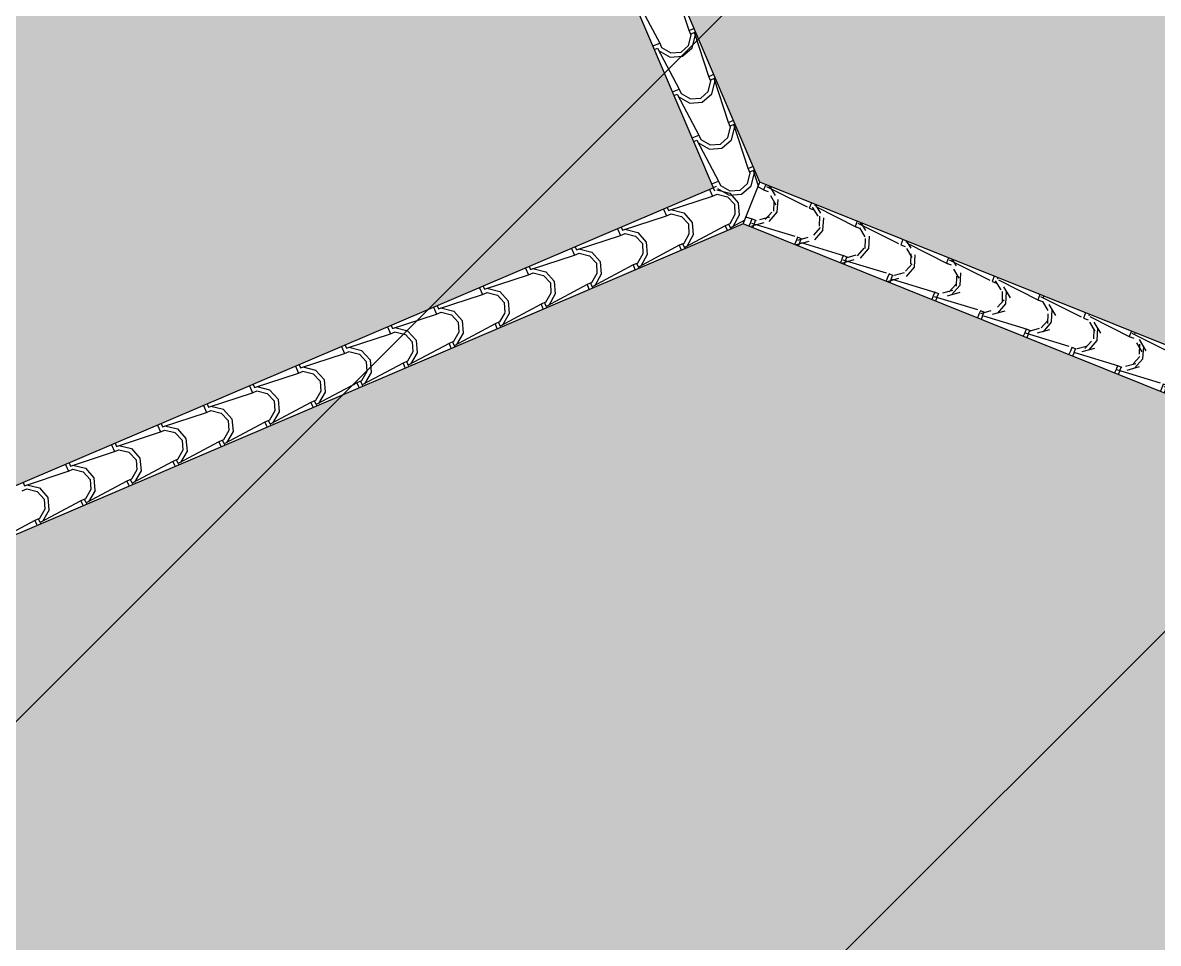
# Model space of a CAD drawing. Header units: millimetres. Extents: x 648844 to 649530, y 1246379 to 1246752.
# Drawn here: x 649130.57 to 649134.362, y 1246501.926 to 1246505.001 of the extents above; entities that cross this region are included whole.
import ezdxf

# ---------------------------------------------------------------- set-up
doc = ezdxf.new("R2010")
doc.units = ezdxf.units.MM
doc.header["$LTSCALE"] = 20
doc.header["$MEASUREMENT"] = 0
doc.layers.get('0').update_dxf_attribs({"linetype": 'CONTINUOUS'})
doc.layers.add('TECHO', color=30, linetype='CONTINUOUS')

# ---------------------------------------------------------------- blocks, each defined once
blk = doc.blocks.new('TEJA45')
at = {"layer": 'TECHO'}
for p, q in [((-2.554745425966679, 1.875336823679397), (-2.455492974620981, 1.993494333310938)), ((-2.672903146439467, 1.757179353076342), (-2.573650695093768, 1.875336862707883)), ((-2.585592795282174, 1.825557444429958), (-2.579684871791848, 1.869275800682672)), ((-2.573604764072023, 1.875327133923982), (-2.577171823663022, 1.878894193514977)), ((-2.573604764072044, 1.875327133923967), (-2.564152160621141, 1.865874530473064)), ((-2.571230103411139, 1.828246645230415), (-2.566503836148762, 1.863693854507165)), ((-2.564152160621127, 1.884779737374888), (-2.567719220212119, 1.88834679696588)), ((-2.566515311483705, 1.863511379610362), (-2.554699557170075, 1.875327133923989)), ((-2.554699557170224, 1.875327133923978), (-2.564152160621127, 1.884779737374881)), ((-2.566515783426098, 1.78786004688876), (-2.585421006643486, 1.825670412776006)), ((-2.556888199558905, 1.797508177540724), (-2.571067113281664, 1.828229214442931)), ((-2.528728568712815, 1.768989635207408), (-2.566538934600061, 1.787894858424796)), ((-2.526195744818651, 1.783316439133724), (-2.556916781720858, 1.797495352856483)), ((-2.490771142849198, 1.787905688539425), (-2.526218352125944, 1.783179421277051)), ((-2.479078729563106, 1.799706306316804), (-2.490894483876737, 1.787890552003176)), ((-2.791060866912261, 1.639021882473276), (-2.691808415566562, 1.757179392104817)), ((-2.703751370838674, 1.707399067996157), (-2.697843447348347, 1.751117424248871)), ((-2.691762307208286, 1.757169590787711), (-2.695329366799285, 1.760736650378707)), ((-2.691762307208322, 1.757169590787701), (-2.682309703757419, 1.747716987336798)), ((-2.689387554025622, 1.710090164139668), (-2.684661286763244, 1.745537373416418)), ((-2.68230970375739, 1.766622194238618), (-2.685876763348382, 1.770189253829606)), ((-2.684672854619983, 1.745353836474088), (-2.672857100306352, 1.757169590787715)), ((-2.672857100306487, 1.757169590787715), (-2.68230970375739, 1.766622194238618)), ((-2.479067602291835, 1.780796072625453), (-2.597225111923379, 1.681543621279754)), ((-2.485083074978945, 1.774768162128474), (-2.528801431231663, 1.768860238638151)), ((-2.471105806485035, 1.772828176336997), (-2.479078729563007, 1.780801099414965)), ((-2.684673313304828, 1.669702315640802), (-2.703578536522215, 1.707512681528048)), ((-2.675044608329848, 1.679351714349984), (-2.689223522052608, 1.710072751252191)), ((-2.646886299960748, 1.650832105328671), (-2.684696665847994, 1.669737328546059)), ((-2.644352208010176, 1.665160030363211), (-2.675073244912383, 1.67933894408597)), ((-2.608927623939977, 1.6697482379249), (-2.644374833216723, 1.665021970662526)), ((-2.597236272699384, 1.681548763180533), (-2.609052027013014, 1.669733008866906)), ((-2.579810746170402, 1.664123236651626), (-2.597236272699277, 1.681548763180501)), ((-2.909218587385205, 1.520864411870047), (-2.809966136039506, 1.639021921501588)), ((-2.821909946394939, 1.589240691564164), (-2.816002022904613, 1.632959047816879)), ((-2.809919850344563, 1.639012047651438), (-2.813486909935556, 1.64257910724243)), ((-2.809919850344592, 1.639012047651423), (-2.800467246893689, 1.62955944420052)), ((-2.800467246893668, 1.648464651102348), (-2.80403430648466, 1.65203171069334)), ((-2.80283039775626, 1.627196293337814), (-2.79101464344263, 1.639012047651441)), ((-2.791014643442765, 1.639012047651441), (-2.800467246893668, 1.648464651102344)), ((-2.597225072894851, 1.662638352152683), (-2.715382582526395, 1.563385900806985)), ((-2.603241451413716, 1.65660958657179), (-2.646959807666434, 1.650701663081467)), ((-2.589263349621298, 1.654670633200727), (-2.59723627269927, 1.662643556278695)), ((-2.807545004639749, 1.591933683051629), (-2.802818737377372, 1.627380892328379)), ((-2.802830843183607, 1.55154458439295), (-2.821736066400995, 1.589354950280196)), ((-2.793201017100024, 1.561195251157582), (-2.807379930822783, 1.591916288059789)), ((-2.762508671201701, 1.547003621592701), (-2.793229708103908, 1.56118253531546)), ((-2.715393815835661, 1.563391220044263), (-2.727209570149292, 1.551575465730636)), ((-2.697968289306679, 1.545965693515353), (-2.715393815835554, 1.563391220044231)), ((-3.027376307857843, 1.402706941267166), (-2.928123856512144, 1.520864450898706)), ((-2.928077393480834, 1.520854504515164), (-2.931644453071826, 1.524421564106159)), ((-2.928077393480862, 1.520854504515153), (-2.918624790029959, 1.51140190106425)), ((-2.918624790029938, 1.530307107966074), (-2.92219184962093, 1.533874167557062)), ((-2.920987940892537, 1.50903875020154), (-2.909172186578907, 1.520854504515167)), ((-2.909172186579035, 1.520854504515167), (-2.918624790029938, 1.53030710796607)), ((-2.715382543497967, 1.544480631679839), (-2.833540053129511, 1.445228180334141)), ((-2.76504403120866, 1.532674575449917), (-2.802854397095906, 1.551579798667305)), ((-2.721399827845751, 1.538451011015471), (-2.765118184098469, 1.532543087525148)), ((-2.727084105028048, 1.55159078731074), (-2.762531314304795, 1.546864520048366)), ((-2.707420892757582, 1.536513090064457), (-2.715393815835547, 1.544486013142421)), ((-2.940068521951446, 1.471082315130367), (-2.934160598461119, 1.514800671383082)), ((-2.92570245525399, 1.473777201962687), (-2.920976187991613, 1.509224411239437)), ((-2.920988373062372, 1.433386853145059), (-2.939893596279759, 1.471197219032305)), ((-2.911357425870584, 1.443038787966014), (-2.925536339593343, 1.473759824868221)), ((-2.880665134393212, 1.428847212822195), (-2.911386171295419, 1.443026126544954)), ((-2.833551358971938, 1.445233676907993), (-2.845367113285569, 1.433417922594366)), ((-2.81612583244295, 1.427808150379082), (-2.833551358971825, 1.445233676907957)), ((-3.046234936617104, 1.402696961378897), (-3.049801996208103, 1.406264020969893)), ((-3.036782333166215, 1.412149564829807), (-3.0403493927572, 1.415716624420792)), ((-3.027329729715305, 1.402696961378897), (-3.036782333166208, 1.4121495648298)), ((-2.833540014101025, 1.426322911207034), (-2.95169752373257, 1.327070459861336)), ((-2.883201762456515, 1.414517045571142), (-2.921012128343762, 1.433422268788529)), ((-2.839558204279591, 1.420292435458908), (-2.883276560532309, 1.414384511968585)), ((-2.845240586117015, 1.43343333669646), (-2.880687795393762, 1.428707069434086)), ((-2.825578435893853, 1.418355546928183), (-2.833551358971818, 1.426328470006148)), ((-3.145534028330495, 1.284549470664281), (-3.046281576984796, 1.402706980295822)), ((-3.058227097507704, 1.352923938698371), (-3.052319174017377, 1.396642294951086)), ((-3.04623493661714, 1.402696961378876), (-3.036782333166236, 1.393244357927973)), ((-3.043859905868239, 1.355620720873752), (-3.039133638605861, 1.391067930150502)), ((-3.039145484028815, 1.390881207065267), (-3.027329729715184, 1.402696961378894)), ((-3.039145902941115, 1.315229121897154), (-3.058051126158503, 1.3530394877844)), ((-3.029513834641143, 1.32488232477445), (-3.043692748363902, 1.355603361676657)), ((-3.154939876302478, 1.293992021693526), (-3.15850693589347, 1.297559081284522)), ((-3.145487272851575, 1.28453941824262), (-3.154939876302478, 1.293992021693523)), ((-2.951697484704127, 1.308165190734183), (-3.069854994335671, 1.208912739388484)), ((-3.00135949370442, 1.296359515692391), (-3.039169859591667, 1.315264738909779)), ((-2.998821597584737, 1.310690804051681), (-3.029542634486944, 1.32486971777444)), ((-2.957716580713459, 1.302133859902348), (-3.001434936966177, 1.296225936412025)), ((-2.963397067206891, 1.315275886082055), (-2.998844276483638, 1.310549618819682)), ((-2.951708902108216, 1.327076133771723), (-2.963524656421846, 1.315260379458095)), ((-2.93428337557922, 1.309650607242808), (-2.951708902108102, 1.327076133771691)), ((-2.943735979030116, 1.300198003791909), (-2.951708902108088, 1.308170926869881)), ((-3.263691748803296, 1.166392000061222), (-3.164439297457598, 1.284549509692763)), ((-3.176385673064452, 1.23476556226278), (-3.170477749574125, 1.278483918515494)), ((-3.164392479753374, 1.28453941824262), (-3.167959539344373, 1.288106477833619)), ((-3.16439247975341, 1.284539418242609), (-3.154939876302507, 1.275086814791706)), ((-3.16201735648248, 1.237464239784806), (-3.157291089220102, 1.272911449061557)), ((-3.157303027165092, 1.272723663928993), (-3.145487272851462, 1.28453941824262)), ((-3.157303432819873, 1.197071390649249), (-3.176208656037261, 1.234881756536495)), ((-3.147670243411703, 1.206725861582878), (-3.161849157134462, 1.237446898485086)), ((-3.273097419438756, 1.175834478557256), (-3.276664479029741, 1.179401538148245)), ((-3.263644815987853, 1.166381875106349), (-3.273097419438756, 1.175834478557253)), ((-3.069854955307193, 1.190007470261374), (-3.188012464938737, 1.090755018915676)), ((-3.119517224952311, 1.178201985813626), (-3.157327590839557, 1.197107209031014)), ((-3.116978060776262, 1.192534395281175), (-3.147699097678469, 1.206713309003934)), ((-3.075874957147306, 1.183975284345788), (-3.119593313400024, 1.178067360855465)), ((-3.081553548295865, 1.197118435467772), (-3.117000757572612, 1.192392168205398)), ((-3.069866445244493, 1.208918590635452), (-3.081682199558124, 1.197102836321825)), ((-3.052440918715497, 1.191493064106538), (-3.069866445244365, 1.20891859063541)), ((-3.061893522166393, 1.182040460655639), (-3.069866445244358, 1.190013383733604)), ((-3.381849469276368, 1.048234529457822), (-3.282597017930669, 1.166392039089363)), ((-3.294544248621207, 1.116607185827174), (-3.288636325130881, 1.160325542079889)), ((-3.282550022889659, 1.166381875106353), (-3.286117082480651, 1.169948934697345)), ((-3.28255002288968, 1.166381875106332), (-3.273097419438777, 1.156929271655429)), ((-3.280174807096721, 1.119307758695868), (-3.275448539834343, 1.154754967972618)), ((-3.27546057030137, 1.154566120792719), (-3.263644815987739, 1.166381875106346)), ((-3.275460962698638, 1.078913659401358), (-3.294366185916026, 1.116724025288605)), ((-3.265826652182639, 1.088569398392131), (-3.280005565905398, 1.119290435294339)), ((-3.188012425910266, 1.071849749788566), (-3.30616993554181, 0.9725972984428672)), ((-3.237674956200188, 1.060044455934861), (-3.275485322087434, 1.078949679152249)), ((-3.235134523969421, 1.074377986511426), (-3.265855560871628, 1.088556900234185)), ((-3.194033333579362, 1.065816708789466), (-3.237751689832081, 1.059908785299143)), ((-3.199710029384846, 1.078960984853495), (-3.235157238661593, 1.074234717591121)), ((-3.18802398838077, 1.090761047499182), (-3.199839742694401, 1.078945293185555)), ((-3.170598461851768, 1.073335520970264), (-3.188023988380642, 1.090761047499139)), ((-3.180051065302663, 1.063882917519361), (-3.188023988380642, 1.071855840597337)), ((-3.500007189749034, 0.9300770588549305), (-3.400754738403336, 1.048234568486471)), ((-3.412702824177472, 0.9984488093951853), (-3.406794900687146, 1.0421671656479)), ((-3.400707566025922, 1.048224331970076), (-3.404274625616914, 1.051791391561068)), ((-3.400707566025957, 1.048224331970065), (-3.391254962575054, 1.038771728519162)), ((-3.398332257710976, 1.001151277606926), (-3.393605990448599, 1.036598486883676)), ((-3.391254962575026, 1.057676935420989), (-3.394822022166011, 1.061243995011978)), ((-3.393618113437647, 1.036408577656445), (-3.381802359124016, 1.048224331970072)), ((-3.381802359124123, 1.048224331970079), (-3.391254962575026, 1.057676935420982)), ((-3.393618492577396, 0.9607559281534783), (-3.412523715794784, 0.9985662940407245)), ((-3.383983060952815, 0.9704129351997395), (-3.398161974675574, 1.001133972101947)), ((-3.306169896513282, 0.9536920293157962), (-3.424327406144826, 0.8544395779700977)), ((-3.355832687448093, 0.9418869260561102), (-3.393643053335339, 0.9607921492734981)), ((-3.353290987159291, 0.9562215777401519), (-3.384012024061498, 0.970400491462911)), ((-3.31786651047382, 0.9608035342392149), (-3.353313719750567, 0.9560772669768411)), ((-3.306181531517048, 0.9726035043629118), (-3.317997285830678, 0.9607877500492847)), ((-3.288756004988038, 0.9551779778339942), (-3.306181531516913, 0.9726035043628727)), ((-3.298208608438941, 0.9457253743830982), (-3.306181531516906, 0.9536982974610595)), ((-3.618164910221822, 0.8119195882518788), (-3.518912458876123, 0.9300770978834194)), ((-3.530861399734214, 0.8802904329595833), (-3.524953476243887, 0.9240087892122979)), ((-3.518865109162199, 0.9300667888338054), (-3.522432168753198, 0.933633848424801)), ((-3.518865109162228, 0.9300667888337877), (-3.509412505711325, 0.9206141853828846)), ((-3.516489708325459, 0.8829947965161828), (-3.511763441063081, 0.918442005792933)), ((-3.509412505711303, 0.9395193922847085), (-3.512979565302295, 0.943086451875697)), ((-3.511775656573924, 0.9182510345201713), (-3.499959902260294, 0.9300667888337983)), ((-3.4999599022604, 0.9300667888337983), (-3.509412505711303, 0.9395193922847014)), ((-3.312191710014105, 0.9476581332327818), (-3.355910066266823, 0.9417502097424588)), ((-3.511776022456154, 0.8425981969055734), (-3.530681245673541, 0.8804085627928195)), ((-3.502139469723382, 0.8522564720081682), (-3.516318383446141, 0.8829775089103755)), ((-3.424327367116383, 0.8355343088429557), (-3.542484876747928, 0.7362818574972572)), ((-3.473990418695976, 0.8237293961773489), (-3.511800784583222, 0.8426346193947367)), ((-3.471447450350816, 0.8380651689696457), (-3.502168487253023, 0.8522440826924047)), ((-3.436022991562787, 0.8426460836249312), (-3.471470200839534, 0.8379198163625574)), ((-3.424339074653325, 0.8544459612266415), (-3.436154828966956, 0.8426302069130145)), ((-3.406913548124315, 0.8370204346977168), (-3.42433907465319, 0.8544459612265918)), ((-3.416366151575211, 0.8275678312468173), (-3.424339074653183, 0.8355407543247892)), ((-3.736322630694765, 0.693762117648653), (-3.637070179349067, 0.8119196272801936)), ((-3.649019975290479, 0.7621320565275838), (-3.643112051800152, 0.8058504127802983)), ((-3.637022652298469, 0.8119092456975316), (-3.640589711889469, 0.8154763052885272)), ((-3.637022652298498, 0.8119092456975174), (-3.627570048847595, 0.8024566422466144)), ((-3.634647158939579, 0.7648383154281468), (-3.629920891677202, 0.800285524704897)), ((-3.627570048847574, 0.8213618491484418), (-3.631137108438566, 0.8249289087394338)), ((-3.629933199710202, 0.8000934913838975), (-3.618117445396571, 0.8119092456975245)), ((-3.61811744539667, 0.8119092456975316), (-3.627570048847574, 0.8213618491484347)), ((-3.430350086447064, 0.8294995576763391), (-3.474068442699782, 0.8235916341860161)), ((-3.629933552334919, 0.7244404656576862), (-3.648838775552306, 0.7622508315449323)), ((-3.620295878494325, 0.7341000088174248), (-3.634474792217084, 0.764821045719632)), ((-3.592148149943888, 0.705571866298591), (-3.629958515831134, 0.7244770895159789)), ((-3.589603913543165, 0.719908760199516), (-3.620324950445372, 0.734087673922275)), ((-3.554179472650858, 0.7244886330107718), (-3.589626681927605, 0.719762365748398)), ((-3.542496617789602, 0.7362884180903713), (-3.554312372103233, 0.7244726637767442)), ((-3.525071091260585, 0.7188628915614501), (-3.54249661778946, 0.7362884180903251)), ((-3.854480351167602, 0.5756046470455338), (-3.755227899821904, 0.6937621566770744)), ((-3.767178550847227, 0.6439736800919889), (-3.7612706273569, 0.6876920363447034)), ((-3.75518019543474, 0.6937517025612614), (-3.758747255025732, 0.697318762152257)), ((-3.755180195434768, 0.6937517025612472), (-3.745727591983865, 0.6842990991103441)), ((-3.745727591983844, 0.703204306012168), (-3.749294651574829, 0.7067713656031565)), ((-3.748090742846479, 0.6819359482476237), (-3.736274988532848, 0.6937517025612507)), ((-3.736274988532941, 0.6937517025612578), (-3.745727591983844, 0.7032043060121609)), ((-3.542484837719485, 0.7173765883701151), (-3.660642347351029, 0.6181241370244166)), ((-3.548508462881806, 0.7113409821196583), (-3.592226819134524, 0.7054330586293354)), ((-3.534523694711481, 0.7094102881105471), (-3.542496617789453, 0.7173832111885154)), ((-3.752804609553827, 0.6466818343392049), (-3.74807834229145, 0.682129043615955)), ((-3.738452287264877, 0.6159435456258606), (-3.752631200987636, 0.6466645825280679)), ((-3.748091082213669, 0.6062827344097776), (-3.766996305431057, 0.6440931002970238)), ((-3.707760376733852, 0.601752351428626), (-3.738481413636059, 0.6159312651513851)), ((-3.66065416092588, 0.618130874954101), (-3.67246991523951, 0.606315120640474)), ((-3.643228634396856, 0.6007053484251763), (-3.660654160925731, 0.6181308749540513)), ((-3.972638071640318, 0.4574471764425745), (-3.87338562029462, 0.5756046860741151)), ((-3.885337126403741, 0.5258153036581881), (-3.879429202913414, 0.5695336599109027)), ((-3.873337738571017, 0.5755941594249876), (-3.876904798162009, 0.5791612190159832)), ((-3.873337738571045, 0.5755941594249734), (-3.863885135120142, 0.5661415559740703)), ((-3.863885135120121, 0.5850467628758977), (-3.867452194711113, 0.5886138224668898)), ((-3.866248285982756, 0.5637784051113499), (-3.854432531669126, 0.5755941594249769)), ((-3.854432531669218, 0.5755941594249876), (-3.863885135120121, 0.5850467628758906)), ((-3.66064230832248, 0.5992188678973811), (-3.778799817954024, 0.4999664165516826)), ((-3.710305881191765, 0.5874143364198297), (-3.748116247079011, 0.6063195596372175)), ((-3.666666839313869, 0.59318240656334), (-3.710385195566587, 0.587274483073017)), ((-3.672335953740742, 0.6063311823963673), (-3.707783163017488, 0.6016049151339935)), ((-3.652681237847752, 0.5912527449742733), (-3.660654160925723, 0.5992256680522452)), ((-3.870962060168189, 0.5285253532493641), (-3.866235792905812, 0.5639725625261143)), ((-3.86624861209242, 0.4881250031618727), (-3.885153835309808, 0.5259353690491189)), ((-3.856608696035053, 0.497787082433458), (-3.870787609757812, 0.5285081193356653)), ((-3.825916839926194, 0.4835959426584964), (-3.856637876828401, 0.4977748563812554)), ((-3.778811704062157, 0.4999733318178308), (-3.790627458375788, 0.4881575775042037)), ((-3.761386177533133, 0.4825478052889061), (-3.778811704062008, 0.499973331817781)), ((-4.090795792113177, 0.3392897058394375), (-3.991543340767478, 0.4574472154709781)), ((-3.99149528170728, 0.4574366162887209), (-3.995062341298265, 0.4610036758797094)), ((-3.991495281707316, 0.4574366162886996), (-3.982042678256413, 0.4479840128377965)), ((-3.982042678256384, 0.4668892197396239), (-3.985609737847369, 0.4704562793306124)), ((-3.984405829119034, 0.4456208619750761), (-3.972590074805403, 0.4574366162887031)), ((-3.972590074805481, 0.4574366162887173), (-3.982042678256384, 0.4668892197396204)), ((-3.778799778925574, 0.481061147424537), (-3.896957288557118, 0.3818086960788385)), ((-3.828463612439649, 0.4692568065410647), (-3.866273978326895, 0.4881620297584526)), ((-3.784825215748612, 0.4750238310066557), (-3.82854357200133, 0.4691159075163327)), ((-3.790492434829723, 0.4881737317820871), (-3.825939644106469, 0.4834474645197133)), ((-3.770838780984036, 0.4730952018380066), (-3.778811704062001, 0.4810681249159714)), ((-4.00349570195975, 0.4076569272280004), (-3.997587778469423, 0.451375283480715)), ((-3.98911951078243, 0.4103688721604328), (-3.984393243520053, 0.445816081437183)), ((-3.984406141971199, 0.3699672719140104), (-4.003311365188587, 0.4077776378012565)), ((-3.974765104806004, 0.379630619242711), (-3.988944018528763, 0.4103516561449183)), ((-3.944073303117726, 0.3654395338879866), (-3.974794340019933, 0.3796184476107456)), ((-3.896969247198435, 0.3818157886815605), (-3.908785001512065, 0.3700000343679335)), ((-3.879543720669396, 0.3643902621526323), (-3.896969247198271, 0.3818157886815072)), ((-4.109652824843558, 0.3392790731524506), (-4.11321988443455, 0.3428461327434462)), ((-4.100200221392662, 0.3487316766033537), (-4.103767280983654, 0.3522987361943422)), ((-4.090747617941759, 0.3392790731524435), (-4.100200221392662, 0.3487316766033466)), ((-3.896957249528676, 0.3629034269516929), (-4.01511475916022, 0.2636509756059944)), ((-3.946621343687589, 0.3510992766623282), (-3.984431709574835, 0.3700044998797161)), ((-3.902983592182473, 0.3568652554500957), (-3.946701948435191, 0.3509573319597727)), ((-3.908648915917794, 0.3700162811679313), (-3.944096125194541, 0.3652900139055575)), ((-3.888996324120292, 0.3549376587017328), (-3.896969247198264, 0.3629105817797047)), ((-4.208953512586021, 0.2211322352363077), (-4.109701061240322, 0.3392897448678482)), ((-4.121654277516505, 0.2894985507923984), (-4.115746354026179, 0.333216907045113)), ((-4.109652824843586, 0.3392790731524329), (-4.100200221392683, 0.3298264697015298)), ((-4.107276961396558, 0.2922123910723933), (-4.10255069413418, 0.3276596003491434)), ((-4.102563372255311, 0.3274633188388023), (-4.09074761794168, 0.3392790731524293)), ((-4.10256367184995, 0.2518095406661018), (-4.121468895067338, 0.289619906553348)), ((-4.092921513576556, 0.2614741560511469), (-4.107100427299315, 0.2921951929533542)), ((-4.218357764528932, 0.2305741334670763), (-4.221924824119924, 0.2341411930580684)), ((-4.208905161078029, 0.2211215300161768), (-4.218357764528932, 0.2305741334670799)), ((-4.015114720131734, 0.2447457064788843), (-4.133272229763278, 0.1454932551331858)), ((-4.064779074935451, 0.2329417467835526), (-4.102589440822697, 0.2518469700009405)), ((-4.062229766308398, 0.247283125117093), (-4.092950803210606, 0.2614620388398521)), ((-4.021141968616334, 0.2387066798935287), (-4.064860324869052, 0.2327987564032057)), ((-4.026805397007671, 0.2518588305535268), (-4.062252606284417, 0.247132563291153)), ((-4.015126790334712, 0.2636582455452903), (-4.026942544648342, 0.2518424912316632)), ((-3.997701263805673, 0.246232719016362), (-4.015126790334548, 0.263658245545237)), ((-4.007153867256569, 0.2367801155654625), (-4.015126790334541, 0.2447530386434345)), ((-4.327111233058744, 0.1029747646333448), (-4.227858781713046, 0.2211322742648854)), ((-4.239812853073012, 0.1713401743586012), (-4.233904929582685, 0.2150585306113157)), ((-4.227810367979828, 0.2211215300161697), (-4.231377427570827, 0.2246885896071689)), ((-4.227810367979856, 0.2211215300161555), (-4.218357764528953, 0.2116689265652525)), ((-4.22543441201104, 0.1740559099816537), (-4.220708144748663, 0.2095031192584038)), ((-4.220720915391588, 0.2093057757025285), (-4.208905161077958, 0.2211215300161555)), ((-4.220721201728708, 0.1336518094182217), (-4.239626424946096, 0.1714621753054679)), ((-4.211077922346732, 0.1433176928587514), (-4.225256836069491, 0.1740387297609587)), ((-4.336515307665202, 0.1124165903308096), (-4.340082367256187, 0.1159836499217981)), ((-4.13327219073485, 0.1265879860060402), (-4.251429700366394, 0.02733553466034166)), ((-4.182936806183349, 0.1147842169048019), (-4.220747172070595, 0.1336894401221898)), ((-4.180386229499931, 0.1291267163465832), (-4.211107266402138, 0.1433056300693423)), ((-4.139300345048383, 0.1205481043372068), (-4.183018701301101, 0.1146401808468838)), ((-4.144961878098442, 0.1337013799390085), (-4.180409087375189, 0.1289751126766348)), ((-4.133284333470989, 0.14550070240902), (-4.14510008778462, 0.133684948095393)), ((-4.115858806941944, 0.1280751758800847), (-4.133284333470819, 0.1455007024089596)), ((-4.12531141039284, 0.1186225724291852), (-4.133284333470812, 0.1265954955071535)), ((-4.381066017177957, 0.06124925080029442), (-4.346016502185769, 0.1029748036619225)), ((-4.35797142862927, 0.05318179792661226), (-4.352063505138943, 0.09690015417932685)), ((-4.345967911116098, 0.1029639868798995), (-4.349534970707083, 0.106531046470888)), ((-4.345967911116134, 0.1029639868798853), (-4.336515307665231, 0.09351138342898224)), ((-4.343591862625289, 0.05589942889270816), (-4.338865595362911, 0.09134663816945832)), ((-4.338878458527866, 0.0911482325662547), (-4.327062704214235, 0.1029639868798817)), ((-4.327062704214299, 0.1029639868798995), (-4.336515307665202, 0.1124165903308025)), ((-4.381066017177965, 0.07500000000003837), (-4.381066017177972, -0.07499999999996376)), ((-4.338878731607451, 0.01549407817028481), (-4.357783954824839, 0.05330444405753099)), ((-4.329234331117675, 0.02516122966800793), (-4.343413244840434, 0.05588226657021522)), ((-4.30109453743124, -0.003373312973963039), (-4.338904903318486, 0.01553191024342482)), ((-4.30109453743124, 0.003373312974005671), (-4.338904903318486, -0.01553191024338219)), ((-4.298542692691456, 0.01097030757607342), (-4.329263729593663, 0.02514922129883246)), ((-4.257458721482493, -0.002389528778763861), (-4.301177077735211, 0.003518394711559125)), ((-4.257458721483125, 0.002389528780526007), (-4.301177077735844, -0.003518394709796979)), ((-4.263118359186514, 0.01554392932484205), (-4.29856556846326, 0.01081766206246826)), ((-4.251441876607267, 0.02734315927274977), (-4.263257630920897, 0.01552740495912275)), ((-4.234016350078214, 0.009917632743814409), (-4.251441876607089, 0.02734315927269293)), ((-4.243468953529117, 0.0004650292929184729), (-4.251441876607082, 0.008437952370883295)), ((-4.338878731607565, -0.01549407817016046), (-4.357783954824953, -0.05330444405740664)), ((-4.329234331119117, -0.0251612296676953), (-4.343413244841877, -0.05588226656990258)), ((-4.298542692692415, -0.01097030757503248), (-4.329263729594622, -0.02514922129779151)), ((-4.26311835918694, -0.01554392932355597), (-4.298565568463687, -0.01081766206118218)), ((-4.251441876607259, -0.0273431592726503), (-4.26325763092089, -0.01552740495902327)), ((-4.243468953529124, -0.0004650292928261024), (-4.251441876607103, -0.008437952370801582)), ((-4.234016350078228, -0.009917632743729143), (-4.251441876607103, -0.02734315927260411)), ((-4.133272190734765, -0.1265879860058945), (-4.251429700366309, -0.027335534660196)), ((-4.381066017177957, -0.06124925080087706), (-4.346016502186039, -0.102974803662196)), ((-4.35797142863111, -0.05318179792779887), (-4.352063505140784, -0.09690015418051345)), ((-4.343591862623768, -0.05589942889180222), (-4.338865595361391, -0.09134663816855237)), ((-4.345967911116119, -0.1029639868798178), (-4.349534970707111, -0.1065310464708098)), ((-4.345967911116119, -0.1029639868798107), (-4.336515307665216, -0.09351138342890764)), ((-4.336515307665216, -0.1124165903307208), (-4.340082367256201, -0.1159836499217093)), ((-4.338878458527873, -0.09114823256618365), (-4.327062704214242, -0.1029639868798107)), ((-4.327062704214313, -0.1029639868798071), (-4.336515307665216, -0.1124165903307102)), ((-4.327111233059028, -0.1029747646336112), (-4.22785878171333, -0.2211322742651518)), ((-4.220721201728821, -0.133651809418069), (-4.239626424946209, -0.1714621753053152)), ((-4.211077922348551, -0.1433176928592701), (-4.22525683607131, -0.1740387297614774)), ((-4.182936806183335, -0.1147842169047451), (-4.220747172070581, -0.1336894401221329)), ((-4.18038622950089, -0.1291267163455458), (-4.211107266403097, -0.1433056300683049)), ((-4.139300345048618, -0.1205481043353416), (-4.183018701301336, -0.1146401808450186)), ((-4.144961878097952, -0.1337013799378433), (-4.180409087374699, -0.1289751126754695)), ((-4.133284333470982, -0.1455007024089205), (-4.145100087784613, -0.1336849480952935)), ((-4.125311410392847, -0.1186225724290999), (-4.133284333470819, -0.1265954955070754)), ((-4.115858806941951, -0.1280751758799994), (-4.133284333470826, -0.1455007024088779)), ((-4.015114720131677, -0.2447457064787315), (-4.133272229763222, -0.145493255133033)), ((-4.239812853075087, -0.1713401743580043), (-4.23390492958476, -0.2150585306107189)), ((-4.225434412009413, -0.1740559099816323), (-4.220708144747036, -0.2095031192583825)), ((-4.227810367979835, -0.2211215300160916), (-4.231377427570827, -0.22468858960708)), ((-4.227810367979849, -0.2211215300160809), (-4.218357764528946, -0.2116689265651779)), ((-4.220720915391595, -0.2093057757024575), (-4.208905161077965, -0.2211215300160845)), ((-4.208905161078043, -0.2211215300160916), (-4.218357764528946, -0.2305741334669946)), ((-4.208953512586156, -0.2211322352367517), (-4.109701061240457, -0.3392897448682923)), ((-4.218357764528939, -0.2305741334669946), (-4.221924824119924, -0.2341411930579831)), ((-4.102563671850049, -0.2518095406659526), (-4.121468895067437, -0.2896199065531988)), ((-4.092921513577991, -0.2614741560508413), (-4.10710042730075, -0.2921951929530486)), ((-4.064779074935444, -0.2329417467835064), (-4.10258944082269, -0.2518469700008943)), ((-4.062229766308533, -0.2472831251156791), (-4.092950803210741, -0.2614620388384381)), ((-4.021141968615652, -0.2387066798917949), (-4.06486032486837, -0.232798756401472)), ((-4.026805397007173, -0.2518588305523757), (-4.06225260628392, -0.2471325632900019)), ((-4.015126790334705, -0.2636582455451908), (-4.026942544648335, -0.2518424912315638)), ((-4.007153867256584, -0.2367801155653737), (-4.015126790334556, -0.2447530386433456)), ((-3.997701263805688, -0.2462327190162696), (-4.015126790334563, -0.2636582455451446)), ((-3.896957249528668, -0.3629034269514939), (-4.015114759160213, -0.2636509756057954)), ((-4.121654277518559, -0.2894985507918193), (-4.115746354028232, -0.3332169070445339)), ((-4.107276961395293, -0.2922123910696612), (-4.102550694132916, -0.3276596003464114)), ((-4.109652824843572, -0.3392790731523618), (-4.113219884434571, -0.3428461327433574)), ((-4.109652824843586, -0.3392790731523547), (-4.100200221392683, -0.3298264697014517)), ((-4.102563372255318, -0.3274633188387313), (-4.090747617941688, -0.3392790731523583)), ((-4.090747617941773, -0.3392790731523512), (-4.100200221392676, -0.3487316766032542)), ((-4.09079579211361, -0.3392897058395334), (-3.991543340767912, -0.457447215471074)), ((-4.100200221392676, -0.3487316766032613), (-4.103767280983661, -0.3522987361942498)), ((-3.984406141971292, -0.3699672719138363), (-4.003311365188679, -0.4077776378010824)), ((-3.946621343687561, -0.3510992766622749), (-3.984431709574807, -0.3700044998796628)), ((-3.94407330311784, -0.3654395338865797), (-3.974794340020047, -0.3796184476093387)), ((-3.902983592182693, -0.3568652554482519), (-3.946701948435411, -0.3509573319579289)), ((-3.908648915918178, -0.3700162811666665), (-3.944096125194925, -0.3652900139042927)), ((-3.896969247198427, -0.381815788681461), (-3.908785001512058, -0.370000034367834)), ((-3.888996324120313, -0.354937658701644), (-3.896969247198278, -0.3629105817796088)), ((-3.87954372066941, -0.3643902621525434), (-3.896969247198278, -0.3818157886814149)), ((-4.003495701961803, -0.4076569272274284), (-3.997587778471477, -0.451375283480143)), ((-3.989119510780938, -0.4103688721594914), (-3.984393243518561, -0.4458160814362415)), ((-3.974765104807034, -0.3796306192415919), (-3.988944018529793, -0.4103516561437992)), ((-3.778799778925574, -0.4810611474243274), (-3.896957288557118, -0.3818086960786289)), ((-3.991495281707302, -0.457436616288625), (-3.982042678256398, -0.4479840128377219)), ((-3.984405829119041, -0.4456208619750051), (-3.97259007480541, -0.4574366162886321)), ((-3.991495281707294, -0.457436616288625), (-3.995062341298279, -0.4610036758796134)), ((-3.982042678256391, -0.4668892197395316), (-3.985609737847383, -0.47045627933052)), ((-3.972590074805495, -0.457436616288625), (-3.982042678256398, -0.466889219739528)), ((-3.972638071640603, -0.4574471764428409), (-3.873385620294904, -0.5756046860743815))]:
    blk.add_line(p, q, dxfattribs=at)

msp = doc.modelspace()

# ---------------------------------------------------------------- hatches: boundary and pattern name
h = msp.add_hatch()
h.set_pattern_fill('ANSI31', color=2, scale=20, style=0)
h.set_pattern_definition([(45, (-526.4316489867633, -3378.367883687839), (-1.767766952966369, 1.767766952966369), [])])
edge = h.paths.add_edge_path()
edge.add_line((649057.8519686605, 1246574.731937029), (649143.484031076, 1246525.395827967))
edge.add_line((649021.4650291716, 1246521.520933308), (649057.8519686605, 1246574.731937029))
edge.add_line((649021.4650291716, 1246521.520933308), (649126.0130467353, 1246470.828113168))
edge.add_line((649143.484031076, 1246525.395827967), (649148.0277335674, 1246486.904175728))
h.paths.add_polyline_path([(649085.8330108997, 1246502.103295551), (649115.3070900415, 1246502.103295551), (649115.3070900415, 1246507.529080002), (649085.8330108997, 1246507.529080002)], flags=24)
at = {"layer": 'TECHO'}
h = msp.add_hatch(dxfattribs=at)
h.set_pattern_fill('SPANTILE', color=254, scale=0.2049999999999999, angle=127.3110535632901, style=0, pattern_type=2)
h.set_pattern_definition([(73.09714128076718, (649192.706528796, 1246500.349973531), (-0.7262153715746074, -2.359287300013842), [0.1893117599999998, -4.543480804999994]), (338.1274412807671, (649192.7615710313, 1246500.531106831), (0.266614420293918, 0.1138716421737125), [0.01639999999999999, -0.1885999999999999]), (158.1274412807672, (649192.9579237733, 1246500.469954884), (-0.266614420293918, -0.1138716421737126), [0.05739999999999994, -0.1475999999999998]), (248.1274412807671, (649192.9046557249, 1246500.491338873), (0.1138716421737126, -0.2666144202939179), [0.02049999999999997, -0.1844999999999997]), (68.12744128076721, (649192.7752630459, 1246500.521192259), (-0.1138716421737126, 0.2666144202939179), [0.02049999999999991, -0.1844999999999993]), (158.1274412807672, (649192.7829001847, 1246500.540216562), (-0.266614420293918, -0.1138716421737126), [0.01639999999999997, -0.1885999999999998]), (158.1274412807672, (649192.9518140621, 1246500.454735442), (-0.266614420293918, -0.1138716421737126), [0.04099999999999995, -0.1639999999999998]), (243.1577412807671, (649192.913765456, 1246500.470009719), (-1.106698126479581, -2.206545849685529), [0.1893117599999986, -4.543480804999957]), (210.823541280767, (649192.9099468866, 1246500.460497567), (3.771471156067593, 2.241306594334163), [0.05412163999999981, -5.358033749999977]), (176.5623412807671, (649192.8634700099, 1246500.432765953), (-0.4568574122579158, -0.03749991614738955), [0.05186130999999991, -0.5964054749999983]), (139.692541280767, (649192.8117019711, 1246500.435875644), (0.3041148780339101, -0.3429855387687366), [0.05186130999999999, -0.5964054749999997]), (105.4313412807672, (649192.7721533551, 1246500.46942422), (-1.174842287308744, 4.226960554678361), [0.0541216399999998, -5.358033749999975]), (178.3523412807671, (649192.8593038555, 1246500.449901535), (2.398159015972211, -0.079111360009885), [0.04150942499999993, -4.109424259999992]), (137.9025412807671, (649192.8178116826, 1246500.451095086), (-1.787186630289026, 1.601058781459183), [0.04150942499999997, -4.109424259999996]), (105.5328412807671, (649192.7870115038, 1246500.478922663), (-0.9096047234324149, 3.236872623250625), [0.04387184499999998, -4.343319624999997]), (210.7220412807671, (649192.8970185857, 1246500.472314569), (2.895259688075203, 1.709443321858499), [0.04387184499999979, -4.343319624999973])])
h.paths.add_polyline_path([(649135.7583708015, 1246503.373444864), (649141.3182568832, 1246505.748085207), (649130.6573455458, 1246510.027814152), (649133.0319858887, 1246504.467928071)])
h = msp.add_hatch(dxfattribs=at)
h.set_pattern_fill('SPANTILE', color=254, scale=0.2049999999999999, angle=397.3110535632902, style=0, pattern_type=2)
h.set_pattern_definition([(153.1577412807671, (649089.9626018609, 1246542.019749112), (2.206545849685531, -1.106698126479579), [0.1893117599999992, -4.543480804999976]), (248.1274412807671, (649089.7936879825, 1246542.105230232), (-0.266614420293918, -0.1138716421737127), [0.01639999999999996, -0.1885999999999997]), (68.12744128076721, (649089.7020971515, 1246541.921096913), (0.266614420293918, 0.1138716421737127), [0.05739999999999982, -0.1475999999999993]), (338.1274412807671, (649089.7234811407, 1246541.974364961), (0.1138716421737127, -0.2666144202939179), [0.02049999999999999, -0.1844999999999999]), (158.1274412807672, (649089.7913831325, 1246542.088483363), (-0.1138716421737128, 0.2666144202939179), [0.02049999999999997, -0.1844999999999998]), (68.12744128076721, (649089.7723588292, 1246542.096120501), (0.266614420293918, 0.1138716421737127), [0.01639999999999991, -0.1885999999999993]), (68.12744128076721, (649089.7173165942, 1246541.914987201), (0.266614420293918, 0.1138716421737127), [0.04099999999999982, -0.1639999999999993]), (343.0971412807672, (649089.7325908719, 1246541.953035807), (2.359287300013842, -0.7262153715746051), [0.1893117599999997, -4.543480804999992]), (15.43134128076703, (649089.7421030236, 1246541.949217238), (-4.226960554678362, -1.174842287308742), [0.05412163999999995, -5.358033749999993]), (49.69254128076727, (649089.7942734822, 1246541.963618131), (0.3429855387687364, 0.30411487803391), [0.05186130999999985, -0.5964054749999974]), (86.56234128076723, (649089.827822058, 1246542.003166748), (0.03749991614738988, -0.4568574122579157), [0.05186130999999986, -0.5964054749999975]), (120.823541280767, (649089.8309317491, 1246542.054934786), (-2.241306594334165, 3.771471156067591), [0.05412163999999979, -5.358033749999973]), (47.90254128076717, (649089.7847750391, 1246541.978476281), (-1.601058781459183, -1.787186630289026), [0.04150942499999979, -4.109424259999973]), (88.35234128076722, (649089.8126026151, 1246542.009276459), (0.07911136000988375, 2.398159015972209), [0.04150942499999995, -4.109424259999995]), (120.7220412807671, (649089.8137961675, 1246542.050768632), (-1.709443321858501, 2.895259688075202), [0.04387184499999993, -4.343319624999991]), (15.53284128076713, (649089.7425054433, 1246541.966727822), (-3.236872623250627, -0.9096047234324164), [0.04387184499999996, -4.343319624999994])])
h.paths.add_polyline_path([(649127.357301661, 1246502.092030533), (649132.8767845806, 1246504.449414591), (649130.519400523, 1246509.968897511)])
h = msp.add_hatch(dxfattribs=at)
h.set_pattern_fill('SPANTILE', color=254, scale=0.1644999999999999, angle=217.3110535632901, style=0, pattern_type=2)
h.set_pattern_definition([(163.0971412807671, (649193.0542014937, 1246500.268225743), (1.893184199279401, -0.5827435542635268), [0.1519111439999999, -3.645866304499999]), (68.12744128076721, (649192.908853065, 1246500.312393781), (-0.09137504945158893, 0.213941815309022), [0.01315999999999996, -0.1513399999999993]), (248.1274412807671, (649192.9579237733, 1246500.469954884), (0.09137504945158897, -0.213941815309022), [0.04605999999999993, -0.1184399999999998]), (338.1274412807671, (649192.9407644264, 1246500.427210523), (0.213941815309022, 0.09137504945158889), [0.01645, -0.14805]), (158.1274412807672, (649192.9168089041, 1246500.323380788), (-0.2139418153090221, -0.09137504945158889), [0.01644999999999998, -0.1480499999999998]), (248.1274412807671, (649192.9015430609, 1246500.329509126), (0.09137504945158897, -0.213941815309022), [0.01315999999999998, -0.1513399999999997]), (248.1274412807671, (649192.9701364482, 1246500.465052213), (0.09137504945158897, -0.213941815309022), [0.03289999999999994, -0.1315999999999997]), (333.157741280767, (649192.9578797715, 1246500.434520526), (1.770618498893999, -0.888057764906787), [0.1519111439999995, -3.645866304499992]), (300.8235412807671, (649192.965512693, 1246500.431456357), (-1.798511876916928, 3.026375634990826), [0.04342931599999998, -4.299495374999998]), (266.562341280767, (649192.9877656227, 1246500.394161498), (0.03009139612802736, -0.3666002161776933), [0.04161553899999984, -0.4785790274999987]), (229.692541280767, (649192.9852702855, 1246500.352620803), (0.2752249811095474, 0.2440336460320887), [0.04161553899999998, -0.4785790274999998]), (195.4313412807672, (649192.9583495994, 1246500.32088545), (-3.391878103632151, -0.9427392988404302), [0.0434293159999998, -4.299495374999974]), (268.3523412807672, (649192.974015363, 1246500.390818413), (0.06348204254451684, 1.924376381109407), [0.03330878249999998, -3.297562393999999]), (227.9025412807671, (649192.9730576106, 1246500.357523474), (-1.28475204658554, -1.434108296012414), [0.03330878249999985, -3.29756239399999]), (195.5328412807671, (649192.950727678, 1246500.332808208), (-2.597392909876722, -0.7299023268518636), [0.03520448049999998, -3.485249162499999]), (300.7220412807671, (649192.9560302692, 1246500.421082185), (-1.371724031442552, 2.323269359455467), [0.03520448049999998, -3.485249162499998])])
h.paths.add_polyline_path([(649135.7024892971, 1246503.234242646), (649132.9761043845, 1246504.328725853), (649133.0319858887, 1246504.467928071), (649135.7583708015, 1246503.373444864)])
h = msp.add_hatch(dxfattribs=at)
h.set_pattern_fill('SPANTILE', color=254, scale=0.2049999999999999, angle=127.3110535632901, style=0, pattern_type=2)
h.set_pattern_definition([(243.1577412807671, (649178.9337258345, 1246466.041578514), (1.10669812647958, 2.20654584968553), [0.1893117599999991, -4.54348080499997]), (338.1274412807671, (649178.8482447141, 1246465.872664636), (0.1138716421737127, -0.2666144202939179), [0.01639999999999999, -0.1885999999999999]), (158.1274412807672, (649179.0323780343, 1246465.781073805), (-0.1138716421737127, 0.2666144202939179), [0.05739999999999994, -0.1475999999999998]), (68.12744128076721, (649178.9791099856, 1246465.802457794), (0.2666144202939179, 0.1138716421737126), [0.02049999999999991, -0.1844999999999993]), (248.1274412807671, (649178.8649915846, 1246465.870359785), (-0.2666144202939179, -0.1138716421737127), [0.02049999999999997, -0.1844999999999997]), (158.1274412807672, (649178.8573544458, 1246465.851335482), (-0.1138716421737127, 0.2666144202939179), [0.01639999999999997, -0.1885999999999998]), (158.1274412807672, (649179.0384877453, 1246465.796293247), (-0.1138716421737127, 0.2666144202939179), [0.04099999999999995, -0.1639999999999998]), (73.09714128076723, (649179.0004391391, 1246465.811567525), (0.7262153715746061, 2.359287300013841), [0.1893117599999998, -4.543480804999994]), (105.4313412807672, (649179.0042577086, 1246465.821079677), (1.174842287308743, -4.226960554678361), [0.0541216399999998, -5.358033749999975]), (139.692541280767, (649178.9898568154, 1246465.873250135), (-0.3041148780339101, 0.3429855387687364), [0.05186130999999999, -0.5964054749999996]), (176.5623412807671, (649178.9503081995, 1246465.90679871), (0.4568574122579159, 0.03749991614738975), [0.05186131, -0.5964054749999997]), (210.823541280767, (649178.8985401607, 1246465.909908402), (-3.771471156067593, -2.241306594334163), [0.05412163999999982, -5.358033749999977]), (137.9025412807671, (649178.9749986666, 1246465.863751693), (1.787186630289027, -1.601058781459182), [0.04150942499999997, -4.109424259999996]), (178.3523412807671, (649178.9441984881, 1246465.891579269), (-2.39815901597221, 0.07911136000988414), [0.04150942499999993, -4.109424259999991]), (210.7220412807671, (649178.9027063148, 1246465.89277282), (-2.895259688075203, -1.7094433218585), [0.04387184499999976, -4.343319624999969]), (105.5328412807671, (649178.9867471249, 1246465.821482097), (0.9096047234324158, -3.236872623250625), [0.04387184499999998, -4.343319624999997])])
h.paths.add_polyline_path([(649135.7024892971, 1246503.234242646), (649138.0771296399, 1246497.674356565), (649127.4162183026, 1246501.95408551), (649132.9761043845, 1246504.328725853)])

# ---------------------------------------------------------------- linework, layer by layer
at = {"layer": 'TECHO', "color": 254}
for p, q in [((649133.0319858887, 1246504.467928071), (649130.6573455458, 1246510.027814152)), ((649132.8767845806, 1246504.449414591), (649130.519400523, 1246509.968897511)), ((649135.7583708015, 1246503.373444864), (649133.0319858887, 1246504.467928071)), ((649132.8767845806, 1246504.449414591), (649127.357301661, 1246502.092030533)), ((649132.9761043845, 1246504.328725853), (649127.4162183026, 1246501.95408551)), ((649135.7024892971, 1246503.234242646), (649132.9761043845, 1246504.328725853))]:
    msp.add_line(p, q, dxfattribs=at)

# ---------------------------------------------------------------- block references
at = {"color": 254, "rotation": 158.1274412794206}
msp.add_blockref('TEJA45', (649128.9383510919, 1246506.030464022), dxfattribs=at)

doc.saveas('drawing.dxf')
